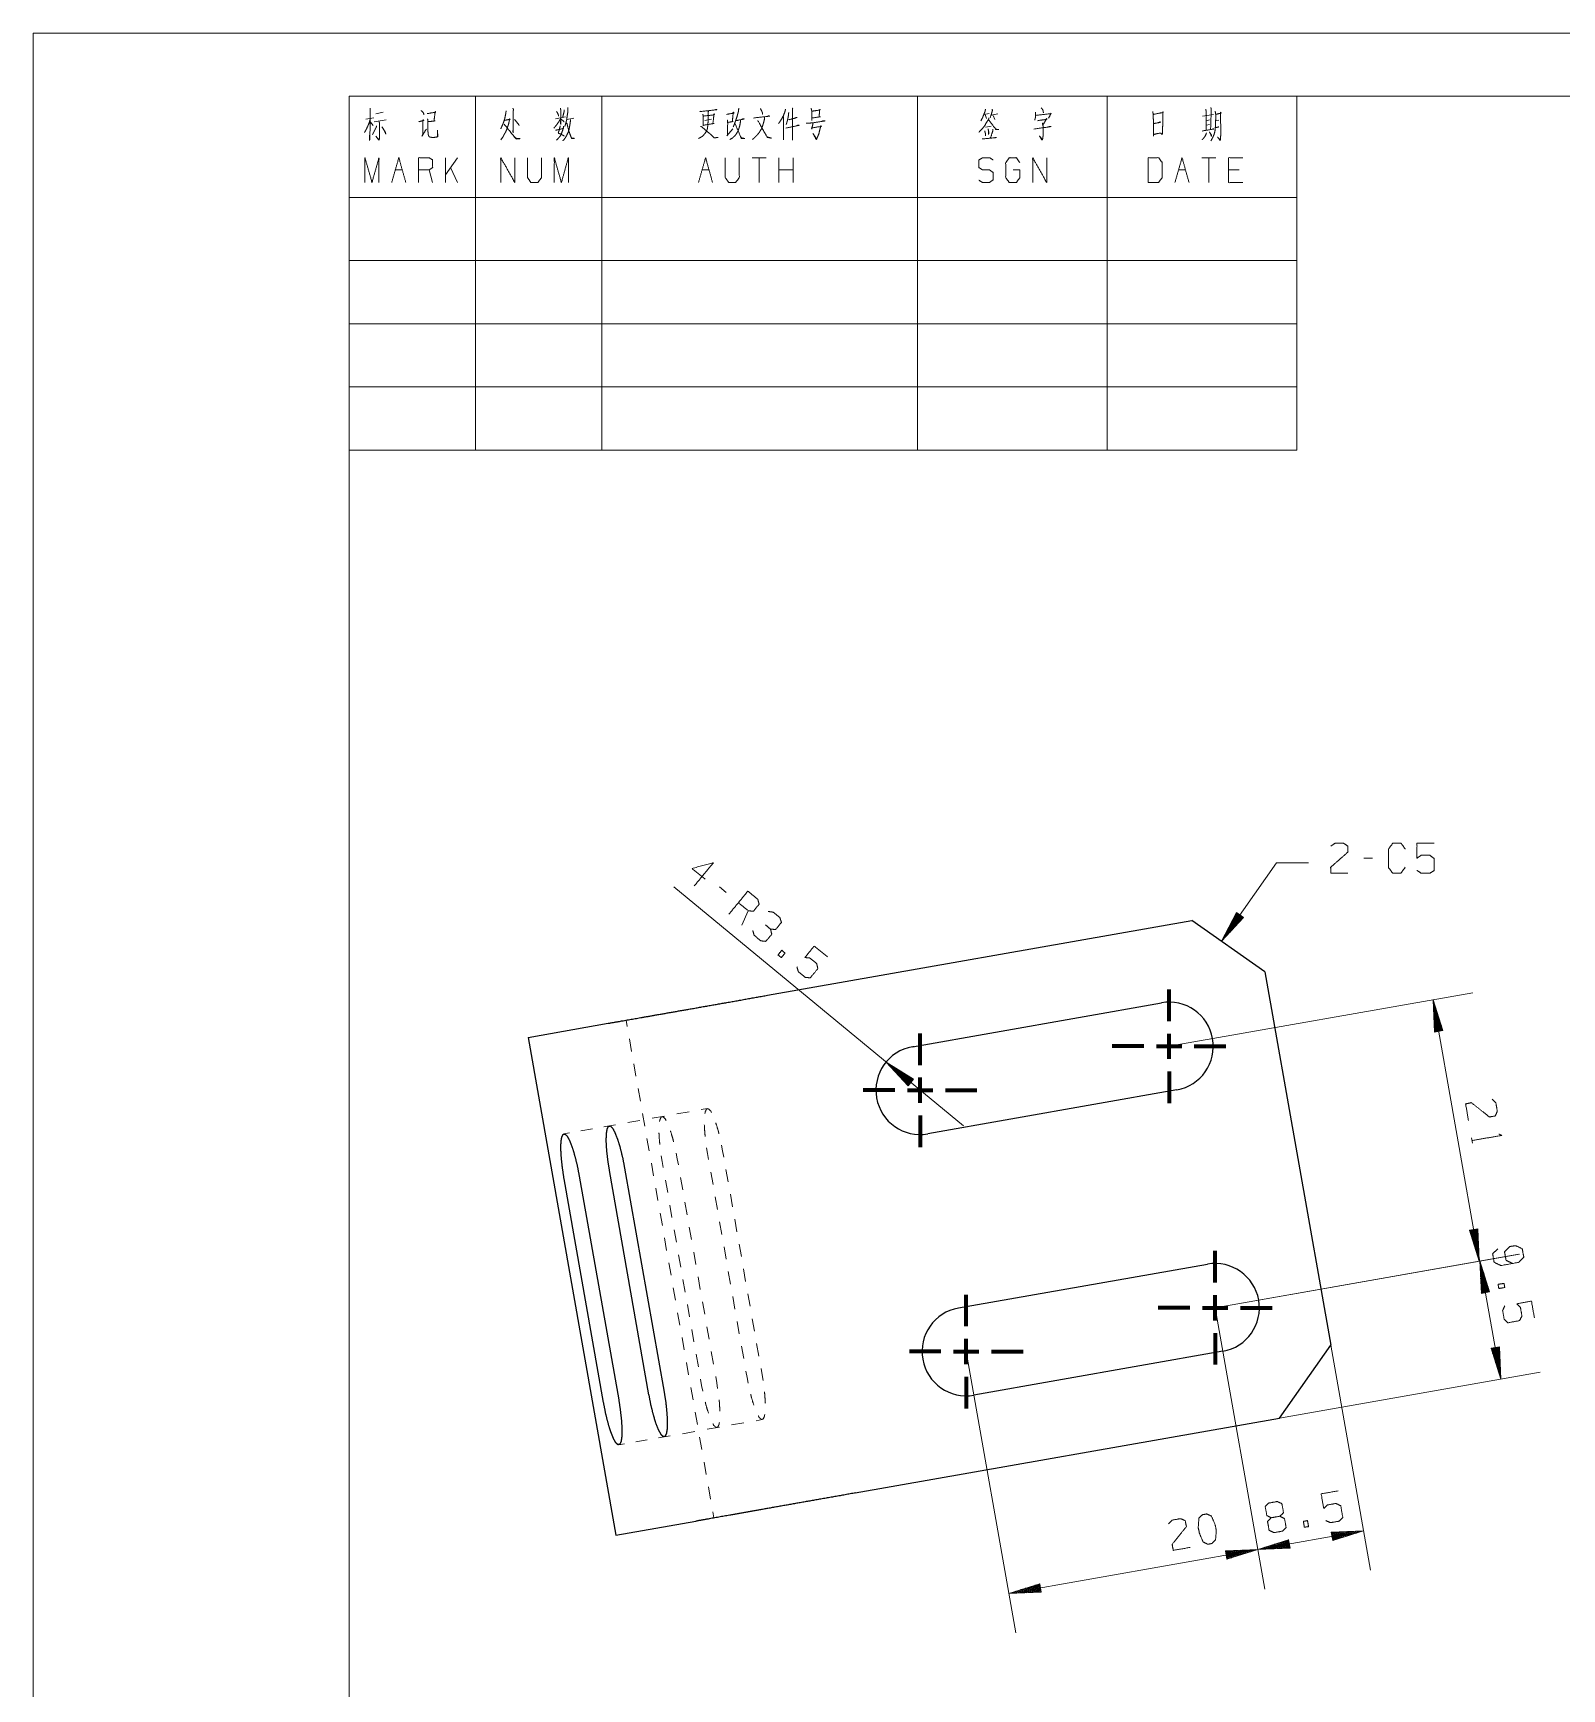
# Model space of a CAD drawing. Header units: millimetres. Extents: x 0 to 210, y 0 to 297.
# Drawn here: x 0 to 121, y 166 to 297 of the extents above; entities that cross this region are included whole.
import ezdxf

# ---------------------------------------------------------------- set-up
doc = ezdxf.new("R2010")
doc.units = ezdxf.units.MM
doc.layers.add('1', color=7, linetype='Continuous', true_color=0xffffff)

msp = doc.modelspace()

# ---------------------------------------------------------------- linework, layer by layer
at = {"layer": '1', "color": 132, "linetype": 'Continuous', "lineweight": 18}
for p, q in [((0, 297), (0, 0)), ((210, 297), (0, 297)), ((25, 292), (25, 264)), ((25, 292), (100, 292)), ((25, 292), (100, 292)), ((25, 292), (100, 292)), ((25, 292), (25, 5)), ((205, 292), (25, 292)), ((35, 292), (35, 264)), ((45, 292), (45, 264)), ((70, 292), (70, 264)), ((85, 292), (85, 264)), ((100, 292), (100, 264)), ((25, 284), (100, 284)), ((25, 279), (100, 279)), ((25, 274), (100, 274)), ((25, 269), (100, 269)), ((25, 264), (100, 264))]:
    msp.add_line(p, q, dxfattribs=at)
at = {"layer": '1', "color": 95, "linetype": 'Continuous', "lineweight": 18}
for p, q in [((26.34, 290.18), (26.96, 290.3)), ((26.7, 289.95), (26.92, 289.68)), ((26.99, 289.99), (27.95, 290.14)), ((27.13, 290.61), (27.71, 290.74)), ((41.34, 290.22), (42.13, 290.38)), ((42.25, 290.16), (42.79, 290.28)), ((53.17, 290.09), (53.7, 290.18)), ((75.25, 290.57), (75.67, 290.63)), ((75.35, 290.55), (75.45, 290.24)), ((75.83, 289.64), (75.37, 289.56)), ((75.82, 290.51), (76.35, 290.61)), ((75.98, 290.49), (76.11, 290.16)), ((92.56, 290.43), (93.43, 290.55)), ((92.84, 290.07), (93.11, 290.14)), ((92.86, 289.72), (93.09, 289.78)), ((93.6, 290.05), (93.85, 290.12)), ((54.91, 288.87), (55.37, 289.43)), ((33.59, 287.14), (32.63, 285.78)), ((32.63, 285.18), (32.63, 287.14)), ((58.02, 287.14), (56.9, 287.14)), ((57.46, 287.14), (57.46, 285.18)), ((59.02, 285.18), (59.02, 287.14)), ((60.14, 285.18), (60.14, 287.14)), ((93.6, 287.14), (92.49, 287.14)), ((93.05, 287.14), (93.05, 285.18)), ((28.66, 286.17), (29.22, 286.17)), ((31.62, 285.18), (31.34, 286.17)), ((33.59, 285.18), (33.04, 286.36)), ((52.94, 286.17), (53.49, 286.17)), ((60.14, 286.17), (59.02, 286.17)), ((90.65, 286.17), (91.2, 286.17)), ((95.45, 286.17), (94.61, 286.17)), ((105.99, 231.71), (105.32, 231.71)), ((54.84, 228.99), (54.33, 229.42)), ((56.09, 226.4), (56.6, 227.54)), ((113.84, 209.56), (113.91, 209.14))]:
    msp.add_line(p, q, dxfattribs=at)
at = {"layer": '1', "color": 13, "linetype": 'Continuous', "lineweight": 18}
for p, q in [((98.4, 231.32), (94.06, 225.12)), ((98.4, 231.32), (100.94, 231.32)), ((73.63, 210.51), (50.72, 229.42)), ((95.24, 227.39), (94.06, 225.12)), ((94.06, 225.12), (95.79, 227)), ((95.49, 227.21), (94.15, 225.29)), ((95.54, 227.18), (94.19, 225.26)), ((95.45, 227.24), (94.33, 225.63)), ((95.58, 227.15), (94.45, 225.55)), ((95.41, 227.27), (94.51, 225.98)), ((95.37, 227.3), (94.69, 226.32)), ((95.62, 227.12), (94.72, 225.83)), ((95.33, 227.33), (94.87, 226.67)), ((95.66, 227.09), (94.98, 226.12)), ((95.29, 227.36), (95.05, 227.01)), ((95.24, 227.39), (95.23, 227.36)), ((95.24, 227.39), (95.23, 227.36)), ((95.79, 227), (95.24, 227.39)), ((95.7, 227.06), (95.24, 226.41)), ((95.74, 227.04), (95.5, 226.69)), ((95.79, 227.01), (95.77, 226.98)), ((95.79, 227.01), (95.77, 226.98)), ((89.9, 216.81), (113.93, 221.04)), ((111.57, 218.05), (110.8, 220.49)), ((110.8, 220.49), (110.92, 217.93)), ((114.45, 199.81), (110.8, 220.49)), ((111.22, 217.99), (110.81, 220.3)), ((111.27, 217.99), (110.86, 220.31)), ((111.17, 217.98), (110.83, 219.91)), ((111.12, 217.97), (110.85, 219.52)), ((111.07, 217.96), (110.86, 219.13)), ((111.32, 218), (110.98, 219.93)), ((111.37, 218.01), (111.1, 219.56)), ((111.42, 218.02), (111.21, 219.19)), ((111.02, 217.95), (110.88, 218.74)), ((110.97, 217.94), (110.9, 218.35)), ((110.92, 217.93), (110.91, 217.96)), ((110.92, 217.93), (110.91, 217.96)), ((110.92, 217.93), (111.57, 218.05)), ((111.47, 218.03), (111.33, 218.82)), ((111.52, 218.04), (111.45, 218.45)), ((111.57, 218.05), (111.56, 218.08)), ((111.57, 218.05), (111.56, 218.08)), ((69.68, 214.2), (67.5, 215.56)), ((67.5, 215.56), (69.25, 213.69)), ((69.45, 213.92), (67.64, 215.42)), ((69.48, 213.96), (67.67, 215.46)), ((69.41, 213.89), (67.9, 215.13)), ((69.51, 214), (68, 215.25)), ((69.54, 214.04), (68.33, 215.04)), ((69.38, 213.85), (68.17, 214.85)), ((69.35, 213.81), (68.43, 214.56)), ((69.58, 214.08), (68.66, 214.84)), ((69.32, 213.77), (68.7, 214.28)), ((69.29, 213.73), (68.96, 213.99)), ((69.61, 214.12), (68.99, 214.63)), ((69.25, 213.69), (69.23, 213.71)), ((69.25, 213.69), (69.23, 213.71)), ((69.25, 213.69), (69.68, 214.2)), ((69.64, 214.16), (69.32, 214.43)), ((69.67, 214.2), (69.65, 214.22)), ((69.67, 214.2), (69.65, 214.22)), ((114.34, 202.37), (113.68, 202.25)), ((113.68, 202.25), (113.69, 202.22)), ((113.68, 202.25), (113.69, 202.22)), ((113.68, 202.25), (114.45, 199.81)), ((113.73, 202.26), (113.81, 201.85)), ((113.78, 202.27), (113.92, 201.48)), ((113.83, 202.28), (114.04, 201.11)), ((113.88, 202.29), (114.16, 200.74)), ((113.93, 202.3), (114.28, 200.37)), ((113.98, 202.31), (114.39, 200)), ((114.03, 202.32), (114.44, 200.01)), ((114.08, 202.33), (114.43, 200.39)), ((114.13, 202.33), (114.41, 200.78)), ((114.18, 202.34), (114.39, 201.17)), ((114.23, 202.35), (114.37, 201.56)), ((114.28, 202.36), (114.36, 201.95)), ((114.33, 202.37), (114.34, 202.34)), ((114.33, 202.37), (114.34, 202.34)), ((114.45, 199.81), (114.34, 202.37)), ((116.15, 190.46), (114.35, 200.69)), ((93.55, 196.12), (117.63, 200.37)), ((93.55, 196.12), (117.58, 200.36)), ((115.27, 197.38), (114.5, 199.82)), ((114.5, 199.82), (114.62, 197.26)), ((114.92, 197.31), (114.51, 199.63)), ((114.87, 197.31), (114.53, 199.24)), ((114.97, 197.32), (114.56, 199.63)), ((115.02, 197.33), (114.68, 199.26)), ((114.82, 197.3), (114.55, 198.85)), ((114.77, 197.29), (114.56, 198.46)), ((114.72, 197.28), (114.58, 198.07)), ((115.07, 197.34), (114.8, 198.89)), ((115.12, 197.35), (114.91, 198.52)), ((115.17, 197.36), (115.03, 198.15)), ((114.67, 197.27), (114.6, 197.68)), ((114.62, 197.26), (114.61, 197.29)), ((114.62, 197.26), (114.61, 197.29)), ((114.62, 197.26), (115.27, 197.38)), ((115.22, 197.37), (115.15, 197.78)), ((115.27, 197.38), (115.26, 197.41)), ((115.27, 197.38), (115.26, 197.41)), ((93.55, 196.12), (97.47, 173.86)), ((93.55, 196.12), (97.47, 173.86)), ((73.85, 192.65), (77.78, 170.39)), ((102.7, 193.17), (105.84, 175.34)), ((116.04, 193.02), (115.38, 192.91)), ((115.38, 192.91), (116.15, 190.46)), ((115.39, 192.91), (115.39, 192.88)), ((115.39, 192.91), (115.39, 192.88)), ((115.44, 192.92), (115.51, 192.51)), ((115.49, 192.93), (115.63, 192.13)), ((115.54, 192.93), (115.74, 191.76)), ((115.59, 192.94), (115.86, 191.39)), ((115.64, 192.95), (115.98, 191.02)), ((115.69, 192.96), (116.1, 190.65)), ((115.74, 192.97), (116.15, 190.66)), ((115.79, 192.98), (116.13, 191.05)), ((115.84, 192.99), (116.11, 191.44)), ((115.89, 193), (116.09, 191.83)), ((115.94, 193.01), (116.08, 192.21)), ((115.99, 193.01), (116.06, 192.6)), ((116.04, 193.02), (116.04, 192.99)), ((116.04, 193.02), (116.04, 192.99)), ((116.15, 190.46), (116.04, 193.02)), ((98.64, 187.38), (119.28, 191.02)), ((96.92, 176.99), (105.29, 178.46)), ((105.29, 178.46), (102.73, 178.35)), ((102.73, 178.35), (102.76, 178.35)), ((102.73, 178.35), (102.76, 178.35)), ((102.73, 178.35), (102.85, 177.69)), ((102.74, 178.3), (103.15, 178.37)), ((102.75, 178.25), (103.54, 178.39)), ((102.76, 178.2), (103.93, 178.4)), ((102.77, 178.15), (104.32, 178.42)), ((102.78, 178.1), (104.71, 178.44)), ((102.79, 178.05), (105.1, 178.45)), ((102.79, 178), (105.11, 178.4)), ((102.8, 177.95), (104.74, 178.29)), ((102.85, 177.69), (105.29, 178.46)), ((77.22, 173.51), (96.92, 176.99)), ((96.92, 176.99), (94.36, 176.87)), ((94.39, 176.72), (95.56, 176.93)), ((94.4, 176.67), (95.95, 176.94)), ((94.41, 176.62), (96.34, 176.96)), ((94.42, 176.57), (96.73, 176.98)), ((94.42, 176.52), (96.74, 176.93)), ((94.48, 176.22), (96.92, 176.99)), ((99.36, 177.76), (96.92, 176.99)), ((96.92, 176.99), (99.48, 177.1)), ((99.42, 177.45), (97.11, 177.04)), ((99.43, 177.4), (97.12, 176.99)), ((99.41, 177.5), (97.48, 177.16)), ((99.44, 177.35), (97.5, 177.01)), ((99.4, 177.55), (97.85, 177.28)), ((99.44, 177.3), (97.89, 177.03)), ((99.39, 177.6), (98.22, 177.4)), ((99.45, 177.25), (98.28, 177.05)), ((99.38, 177.65), (98.59, 177.51)), ((99.46, 177.2), (98.67, 177.06)), ((99.37, 177.7), (98.96, 177.63)), ((99.47, 177.15), (99.06, 177.08)), ((99.37, 177.75), (99.33, 177.75)), ((99.37, 177.75), (99.33, 177.75)), ((99.48, 177.1), (99.36, 177.76)), ((99.48, 177.1), (99.45, 177.1)), ((99.48, 177.1), (99.45, 177.1)), ((102.81, 177.9), (104.36, 178.17)), ((102.82, 177.85), (103.99, 178.05)), ((102.83, 177.8), (103.62, 177.94)), ((102.84, 177.75), (103.25, 177.82)), ((102.85, 177.7), (102.88, 177.7)), ((102.85, 177.7), (102.88, 177.7)), ((94.36, 176.87), (94.39, 176.88)), ((94.36, 176.87), (94.39, 176.88)), ((94.36, 176.87), (94.48, 176.22)), ((94.37, 176.82), (94.78, 176.89)), ((94.38, 176.77), (95.17, 176.91)), ((94.43, 176.47), (96.36, 176.81)), ((94.44, 176.42), (95.99, 176.69)), ((94.45, 176.37), (95.62, 176.58)), ((94.46, 176.32), (95.25, 176.46)), ((94.47, 176.27), (94.88, 176.34)), ((94.48, 176.22), (94.51, 176.23)), ((94.48, 176.22), (94.51, 176.23)), ((79.67, 174.28), (77.22, 173.51)), ((77.22, 173.51), (79.78, 173.62)), ((79.72, 173.98), (77.41, 173.57)), ((79.73, 173.93), (77.42, 173.52)), ((79.71, 174.03), (77.78, 173.69)), ((79.74, 173.88), (77.81, 173.54)), ((79.7, 174.08), (78.15, 173.81)), ((79.75, 173.83), (78.2, 173.56)), ((79.7, 174.13), (78.52, 173.92)), ((79.76, 173.78), (78.59, 173.57)), ((79.69, 174.18), (78.9, 174.04)), ((79.77, 173.73), (78.97, 173.59)), ((79.68, 174.23), (79.27, 174.16)), ((79.77, 173.68), (79.36, 173.61)), ((79.67, 174.28), (79.64, 174.27)), ((79.67, 174.28), (79.64, 174.27)), ((79.78, 173.62), (79.67, 174.28)), ((79.78, 173.63), (79.75, 173.62)), ((79.78, 173.63), (79.75, 173.62))]:
    msp.add_line(p, q, dxfattribs=at)
at = {"layer": '1', "color": 30, "linetype": 'Continuous', "lineweight": 25}
for p, q in [((58.12, 220.85), (91.7, 226.77)), ((97.49, 222.71), (91.7, 226.77)), ((97.49, 222.71), (102.7, 193.17)), ((69.6, 216.78), (89.29, 220.25)), ((39.17, 217.51), (45.52, 218.63)), ((39.17, 217.51), (46.12, 178.12)), ((90.51, 213.36), (70.81, 209.89)), ((46.81, 207.18), (49.94, 189.45)), ((45.15, 188.61), (42.02, 206.33)), ((43.22, 206.54), (46.35, 188.82)), ((48.74, 189.24), (45.62, 206.97)), ((73.24, 196.1), (92.94, 199.57)), ((94.15, 192.68), (74.46, 189.2)), ((98.64, 187.38), (102.7, 193.17)), ((65.07, 181.46), (98.64, 187.38)), ((46.12, 178.12), (52.46, 179.23))]:
    msp.add_line(p, q, dxfattribs=at)
at = {"layer": '1', "color": 252, "linetype": 'Continuous', "lineweight": 70}
for p, q in [((89.9, 218.81), (89.9, 221.31)), ((70.2, 215.33), (70.2, 217.83)), ((89.9, 215.81), (89.9, 217.81)), ((87.9, 216.81), (85.4, 216.81)), ((88.9, 216.81), (90.9, 216.81)), ((91.9, 216.81), (94.4, 216.81)), ((70.2, 212.33), (70.2, 214.33)), ((89.9, 214.81), (89.9, 212.31)), ((68.2, 213.33), (65.7, 213.33)), ((69.2, 213.33), (71.2, 213.33)), ((72.2, 213.33), (74.7, 213.33)), ((70.2, 211.33), (70.2, 208.83)), ((93.55, 198.12), (93.55, 200.62)), ((73.85, 194.65), (73.85, 197.15)), ((93.55, 195.12), (93.55, 197.12)), ((91.55, 196.12), (89.05, 196.12)), ((92.55, 196.12), (94.55, 196.12)), ((95.55, 196.12), (98.05, 196.12)), ((93.55, 194.12), (93.55, 191.62)), ((71.85, 192.65), (69.35, 192.65)), ((72.85, 192.65), (74.85, 192.65)), ((73.85, 191.65), (73.85, 193.65)), ((75.85, 192.65), (78.35, 192.65)), ((73.85, 190.65), (73.85, 188.15))]:
    msp.add_line(p, q, dxfattribs=at)
at = {"layer": '1', "color": 43, "linetype": 'Continuous', "lineweight": 18}
for p, q in [((46.93, 218.88), (47.02, 218.38)), ((47.19, 217.4), (47.36, 216.41)), ((47.54, 215.43), (47.71, 214.44)), ((47.89, 213.46), (48.06, 212.47)), ((48.23, 211.49), (48.41, 210.5)), ((49.97, 211.29), (49, 211.12)), ((51.91, 211.63), (50.94, 211.46)), ((53.36, 211.89), (52.88, 211.8)), ((42.46, 209.96), (42.01, 209.89)), ((44.26, 210.28), (43.36, 210.12)), ((45.61, 210.52), (45.16, 210.44)), ((46.09, 210.6), (45.61, 210.52)), ((48.03, 210.95), (47.06, 210.78)), ((48.58, 209.52), (48.75, 208.54)), ((53.3, 208.78), (53.37, 208.33)), ((54.57, 208.55), (54.48, 208.99)), ((54.57, 208.55), (54.66, 208.05)), ((48.93, 207.55), (49.1, 206.57)), ((49.71, 208.15), (49.78, 207.7)), ((49.87, 207.21), (49.78, 207.7)), ((50.98, 207.91), (50.89, 208.36)), ((50.98, 207.91), (51.07, 207.42)), ((53.46, 207.84), (53.37, 208.33)), ((54.83, 207.07), (55.01, 206.08)), ((50.22, 205.24), (50.04, 206.22)), ((51.24, 206.43), (51.41, 205.45)), ((53.81, 205.87), (53.63, 206.86)), ((49.28, 205.58), (49.45, 204.6)), ((51.59, 204.47), (51.76, 203.48)), ((54.16, 203.9), (53.98, 204.89)), ((55.18, 205.1), (55.35, 204.11)), ((49.62, 203.61), (49.8, 202.63)), ((50.56, 203.27), (50.39, 204.25)), ((55.53, 203.13), (55.7, 202.14)), ((50.91, 201.3), (50.74, 202.28)), ((51.93, 202.5), (52.11, 201.51)), ((54.5, 201.93), (54.33, 202.92)), ((49.97, 201.64), (50.14, 200.66)), ((52.28, 200.53), (52.46, 199.54)), ((54.85, 199.96), (54.68, 200.95)), ((55.87, 201.16), (56.05, 200.17)), ((50.32, 199.67), (50.49, 198.69)), ((51.26, 199.33), (51.09, 200.32)), ((56.22, 199.19), (56.39, 198.2)), ((51.61, 197.36), (51.43, 198.35)), ((52.63, 198.56), (52.8, 197.57)), ((55.2, 197.99), (55.02, 198.98)), ((50.66, 197.7), (50.84, 196.72)), ((52.98, 196.59), (53.15, 195.6)), ((55.54, 196.02), (55.37, 197.01)), ((56.57, 197.22), (56.74, 196.24)), ((51.01, 195.73), (51.19, 194.75)), ((51.95, 195.39), (51.78, 196.38)), ((52.3, 193.42), (52.13, 194.41)), ((53.32, 194.62), (53.5, 193.63)), ((55.89, 194.05), (55.72, 195.04)), ((56.92, 195.25), (57.09, 194.27)), ((51.36, 193.76), (51.53, 192.78)), ((53.67, 192.65), (53.85, 191.66)), ((56.24, 192.09), (56.07, 193.07)), ((57.26, 193.28), (57.44, 192.3)), ((51.71, 191.79), (51.88, 190.81)), ((52.65, 191.45), (52.47, 192.44)), ((52.91, 189.97), (52.82, 190.47)), ((54.02, 190.68), (54.11, 190.19)), ((54.17, 189.74), (54.11, 190.19)), ((56.5, 190.61), (56.41, 191.1)), ((56.5, 190.61), (56.59, 190.16)), ((57.61, 191.31), (57.7, 190.82)), ((57.77, 190.37), (57.7, 190.82)), ((52.05, 189.82), (52.23, 188.84)), ((52.91, 189.97), (53, 189.53)), ((52.4, 187.85), (52.57, 186.87)), ((51.4, 186.15), (52.37, 186.33)), ((53.34, 186.5), (54.31, 186.67)), ((55.28, 186.84), (56.25, 187.01)), ((57.22, 187.18), (57.71, 187.27)), ((46.36, 185.27), (46.8, 185.34)), ((47.7, 185.5), (48.6, 185.66)), ((49.5, 185.82), (49.95, 185.9)), ((49.95, 185.9), (50.43, 185.98)), ((52.75, 185.88), (52.92, 184.9)), ((53.1, 183.91), (53.27, 182.93)), ((53.44, 181.95), (53.62, 180.96)), ((53.79, 179.98), (53.88, 179.48))]:
    msp.add_line(p, q, dxfattribs=at)
at = {"layer": '1', "color": 30, "linetype": 'Continuous', "lineweight": 25}
for centre, start, end in [((89.9, 216.81), 280, 100), ((70.2, 213.33), 100, 280), ((93.55, 196.12), 280, 100), ((73.85, 192.65), 100, 280)]:
    msp.add_arc(centre, 3.5, start, end, dxfattribs=at)
at = {"layer": '1', "color": 13, "linetype": 'Continuous', "lineweight": 18}
msp.add_arc((70.2, 213.33), 3.5, 98.2383, 100, dxfattribs=at)
at = {"layer": '1', "color": 95, "linetype": 'Continuous', "lineweight": 18}
for points, knots in [([(26.67, 291.07), (26.66, 288.89), (26.63, 288.5), (26.61, 288.71), (26.64, 288.94)], [0, 0, 0.723303, 0.854546, 0.923601, 1, 1]), ([(37.97, 291.05), (38.02, 290.94), (38, 290.84), (37.99, 289.12), (37.97, 289.23), (38, 289.45)], [0, 0, 0.049543, 0.095606, 0.852767, 0.898838, 1, 1]), ([(41.73, 291.07), (41.76, 290.92), (41.76, 289.78), (41.73, 289.93), (41.76, 290.05)], [0, 0, 0.094654, 0.823636, 0.91829, 1, 1]), ([(42.03, 290.92), (42.03, 290.82), (41.91, 290.34)], [0, 0, 0.174301, 1, 1]), ([(42.33, 291.11), (42.33, 290.98), (42.32, 290.76), (42.27, 290.47), (42.23, 290.16), (42.17, 289.91), (42.1, 289.68), (42.08, 289.62)], [0, 0, 0.081852, 0.232243, 0.425429, 0.63211, 0.800313, 0.957953, 1, 1]), ([(52.76, 290.82), (52.82, 290.78), (52.85, 290.8), (54.11, 290.94), (54.07, 290.96), (53.92, 290.92)], [0, 0, 0.045522, 0.068286, 0.872626, 0.90344, 1, 1]), ([(55.85, 291.05), (55.82, 290.8), (55.73, 290.47), (55.62, 290.12), (55.53, 289.89), (55.47, 289.72), (55.41, 289.58)], [0, 0, 0.162457, 0.385014, 0.625897, 0.784413, 0.898493, 1, 1]), ([(57.56, 291.03), (57.66, 290.84), (57.71, 290.72), (57.74, 290.59)], [0, 0, 0.450481, 0.729637, 1, 1]), ([(59.55, 290.98), (59.48, 290.72), (59.38, 290.47), (59.26, 290.24), (59.14, 290.05), (59, 289.85)], [0, 0, 0.21836, 0.428744, 0.629221, 0.801494, 1, 1]), ([(60.08, 291.07), (60.12, 290.98), (60.09, 291.03), (60.11, 288.54), (60.09, 288.73), (60.11, 289.04)], [0, 0, 0.029975, 0.04619, 0.840789, 0.900562, 1, 1]), ([(61.57, 291.07), (61.63, 290.82), (61.63, 290.09), (61.63, 290.28), (62.33, 290.38), (62.21, 290.38), (62.24, 290.9), (62.26, 290.98), (62.29, 290.92), (62.19, 290.9), (61.63, 290.82)], [0, 0, 0.076614, 0.294117, 0.350048, 0.563214, 0.598361, 0.753971, 0.779215, 0.799829, 0.831205, 1, 1]), ([(75.37, 290.98), (75.35, 290.84), (75.23, 290.53), (75.13, 290.28), (75.01, 290.07)], [0, 0, 0.148006, 0.485257, 0.758321, 1, 1]), ([(75.91, 290.98), (75.92, 290.88), (75.75, 290.3)], [0, 0, 0.147218, 1, 1]), ([(79.78, 291.09), (79.89, 290.96), (79.93, 290.86), (79.96, 290.69)], [0, 0, 0.364604, 0.619196, 1, 1]), ([(92.8, 290.98), (92.83, 290.86), (92.83, 289.31)], [0, 0, 0.075954, 1, 1]), ([(93.21, 291.11), (93.24, 290.98), (93.19, 289.37)], [0, 0, 0.073211, 1, 1]), ([(26.67, 290.16), (26.6, 289.91), (26.48, 289.62), (26.35, 289.35), (26.23, 289.14)], [0, 0, 0.233514, 0.515368, 0.78555, 1, 1]), ([(27.18, 289.66), (27.17, 289.58), (26.86, 288.96)], [0, 0, 0.108202, 1, 1]), ([(27.37, 289.99), (27.42, 289.87), (27.42, 288.83), (27.4, 288.6), (27.39, 288.52), (27.11, 288.85), (27.39, 288.56)], [0, 0, 0.056947, 0.504404, 0.603051, 0.639405, 0.826366, 1, 1]), ([(30.53, 289.99), (30.92, 290.09), (30.86, 290.16), (30.83, 288.96), (30.77, 288.83), (31.12, 289.41)], [0, 0, 0.158008, 0.19221, 0.673433, 0.728446, 1, 1]), ([(30.7, 290.88), (30.87, 290.72), (30.92, 290.63), (30.92, 290.53), (30.9, 290.67)], [0, 0, 0.413146, 0.573572, 0.750721, 1, 1]), ([(31.19, 290.63), (31.87, 290.74), (31.82, 290.8), (31.73, 290.05), (31.82, 290.05), (31.25, 289.99)], [0, 0, 0.313958, 0.349012, 0.694882, 0.735357, 1, 1]), ([(31.22, 290.22), (31.25, 289.91), (31.25, 289.2), (31.27, 288.98), (31.3, 288.87), (31.34, 288.81), (31.41, 288.77), (31.53, 288.75), (31.66, 288.73), (32.03, 288.79), (32, 289.33), (32, 288.79)], [0, 0, 0.097093, 0.316208, 0.387239, 0.42073, 0.444406, 0.470581, 0.507596, 0.549105, 0.664641, 0.832445, 1, 1]), ([(37.43, 290.84), (37.42, 290.72), (37.34, 290.3), (37.26, 290.01), (37.18, 289.8), (37.09, 289.6), (37.01, 289.43)], [0, 0, 0.084498, 0.36853, 0.573114, 0.721457, 0.873368, 1, 1]), ([(37.28, 290.09), (37.75, 290.18), (37.71, 290.22), (37.68, 290.03), (37.62, 289.76), (37.56, 289.6), (37.48, 289.37), (37.4, 289.18), (37.28, 288.98), (37.2, 288.81), (37.02, 288.56)], [0, 0, 0.202443, 0.228131, 0.308408, 0.425631, 0.500403, 0.604281, 0.689483, 0.790714, 0.870506, 1, 1]), ([(37.28, 289.8), (38.22, 288.62), (38.56, 288.65), (38.54, 288.65), (38.24, 288.67), (38.08, 288.81)], [0, 0, 0.632183, 0.773704, 0.779845, 0.909108, 1, 1]), ([(38.1, 290.16), (38.13, 290.14), (38.4, 289.8), (38.47, 289.68)], [0, 0, 0.059448, 0.761031, 1, 1]), ([(41.75, 290.24), (41.62, 290.01), (41.48, 289.8), (41.35, 289.64), (41.22, 289.49)], [0, 0, 0.287221, 0.555142, 0.786181, 1, 1]), ([(41.34, 289.31), (41.97, 289.45), (41.98, 289.64), (41.98, 289.56), (41.91, 289.31), (41.81, 289.04), (41.7, 288.83), (41.59, 288.71), (41.48, 288.58), (41.41, 288.52)], [0, 0, 0.30447, 0.39258, 0.431622, 0.553714, 0.689469, 0.798362, 0.878841, 0.954752, 1, 1]), ([(41.43, 290.8), (41.56, 290.57), (41.59, 290.43)], [0, 0, 0.640221, 1, 1]), ([(41.72, 289.66), (41.56, 289.08), (41.66, 289.04), (41.78, 289), (41.89, 288.94), (42.04, 288.85)], [0, 0, 0.5291, 0.62629, 0.735524, 0.852093, 1, 1]), ([(41.76, 290.2), (41.94, 290.07), (42.03, 289.97)], [0, 0, 0.613122, 1, 1]), ([(42.54, 290.16), (42.49, 289.8), (42.45, 289.56), (42.41, 289.35), (42.35, 289.16), (42.23, 288.91), (42.13, 288.73), (42.01, 288.56), (41.92, 288.48)], [0, 0, 0.19438, 0.332636, 0.448614, 0.555649, 0.70616, 0.822692, 0.933847, 1, 1]), ([(42.22, 289.89), (42.25, 289.85), (42.39, 289.27), (42.49, 289), (42.6, 288.71), (42.63, 288.65), (42.85, 288.67), (42.63, 288.69), (42.55, 288.81)], [0, 0, 0.026721, 0.341749, 0.493483, 0.655465, 0.691641, 0.80784, 0.924039, 1, 1]), ([(53.44, 290.84), (53.42, 290.18), (53.41, 289.85), (53.39, 289.66), (53.38, 289.56), (53.36, 289.43), (53.32, 289.31), (53.27, 289.2), (53.14, 289.02), (53, 288.85), (52.79, 288.73), (52.69, 288.67), (52.65, 288.65)], [0, 0, 0.263783, 0.395771, 0.470171, 0.511786, 0.56157, 0.614019, 0.658777, 0.749614, 0.837596, 0.932985, 0.980677, 1, 1]), ([(53, 290.59), (53.04, 290.41), (53.04, 289.66), (53.03, 289.7), (53.89, 289.85), (53.8, 289.85), (53.89, 290.63), (53.92, 290.57), (53.87, 290.53), (53.04, 290.43)], [0, 0, 0.051663, 0.252803, 0.264656, 0.500971, 0.524672, 0.738301, 0.756829, 0.773117, 1, 1]), ([(54.88, 290.57), (55.47, 290.67), (55.41, 290.74), (55.34, 290.01), (55.41, 290.01), (54.97, 289.93), (54.94, 290.12), (54.97, 289.89), (54.96, 288.96)], [0, 0, 0.181366, 0.207406, 0.429567, 0.451891, 0.588199, 0.645735, 0.715777, 1, 1]), ([(55.98, 290.12), (55.98, 289.99), (55.92, 289.66), (55.86, 289.47), (55.81, 289.31), (55.73, 289.16), (55.65, 289.02), (55.54, 288.87), (55.31, 288.67), (55.13, 288.58)], [0, 0, 0.067236, 0.249298, 0.354996, 0.450079, 0.537949, 0.629663, 0.725721, 0.894899, 1, 1]), ([(55.54, 289.8), (55.59, 289.78), (56.04, 288.67), (56.32, 288.65), (56.06, 288.71), (55.98, 288.83)], [0, 0, 0.024909, 0.644018, 0.787117, 0.926016, 1, 1]), ([(55.62, 290.07), (56.27, 290.2), (56.2, 290.22), (56.08, 290.18)], [0, 0, 0.769962, 0.857327, 1, 1]), ([(57.88, 290.32), (57.88, 290.2), (57.81, 289.91), (57.74, 289.68), (57.65, 289.43), (57.52, 289.23), (57.5, 289.18), (57.42, 289.08), (57.31, 288.94), (57.18, 288.81), (57.06, 288.69), (56.93, 288.58)], [0, 0, 0.060656, 0.206644, 0.323463, 0.452143, 0.571976, 0.593424, 0.659716, 0.74639, 0.834816, 0.918178, 1, 1]), ([(57.02, 290.28), (58.29, 290.43), (58.21, 290.45), (58.12, 290.41)], [0, 0, 0.872478, 0.933903, 1, 1]), ([(57.34, 290.05), (57.4, 290.01), (58.1, 288.75), (58.43, 288.69), (58.12, 288.77), (58.02, 288.89)], [0, 0, 0.030854, 0.652647, 0.79375, 0.930716, 1, 1]), ([(59.38, 290.41), (59.39, 289.16), (59.39, 288.56), (59.38, 288.69), (59.39, 288.91)], [0, 0, 0.565717, 0.839123, 0.896086, 1, 1]), ([(59.57, 289.49), (60.61, 289.7), (60.53, 289.72), (60.4, 289.66)], [0, 0, 0.826976, 0.886334, 1, 1]), ([(59.8, 290.72), (59.76, 290.38), (59.7, 290.09), (59.64, 289.89), (59.6, 289.76)], [0, 0, 0.34211, 0.644851, 0.86512, 1, 1]), ([(59.8, 290.14), (60.47, 290.32), (60.4, 290.32), (60.28, 290.26)], [0, 0, 0.772509, 0.853435, 1, 1]), ([(61.18, 289.87), (61.37, 289.87), (61.75, 289.91), (62.68, 290.05), (62.58, 290.07), (62.43, 290.03)], [0, 0, 0.10704, 0.322386, 0.855626, 0.914427, 1, 1]), ([(61.73, 289.91), (61.63, 289.41), (61.6, 289.49), (62.38, 289.62), (62.33, 289.7), (62.33, 289.62), (62.24, 289.27), (62.19, 289.04), (62.11, 288.85), (62.05, 288.71), (62.01, 288.6), (61.98, 288.58), (61.72, 289.06), (62, 288.62)], [0, 0, 0.13637, 0.159981, 0.371157, 0.396349, 0.418604, 0.516111, 0.579311, 0.63312, 0.675133, 0.705357, 0.714996, 0.861275, 1, 1]), ([(75.64, 290.3), (75.63, 290.2), (75.39, 289.83), (75.38, 289.78), (75.26, 289.6), (75.06, 289.37), (74.85, 289.16)], [0, 0, 0.074337, 0.387309, 0.418539, 0.575027, 0.79286, 1, 1]), ([(75.61, 290.16), (76.2, 289.37), (76.43, 289.37), (76.2, 289.39), (76.08, 289.54)], [0, 0, 0.599324, 0.742451, 0.886135, 1, 1]), ([(79.2, 289.41), (80.57, 289.6), (80.49, 289.62), (80.28, 289.56)], [0, 0, 0.820202, 0.873508, 1, 1]), ([(79.34, 290.74), (79.34, 290.51), (79.33, 290.34), (79.3, 290.22), (79.27, 290.12)], [0, 0, 0.361949, 0.626223, 0.829034, 1, 1]), ([(79.34, 290.49), (80.57, 290.63), (80.56, 290.67), (80.37, 290.26)], [0, 0, 0.712481, 0.737756, 1, 1]), ([(79.49, 290.07), (80.25, 290.18), (80.21, 290.24), (79.92, 289.72)], [0, 0, 0.533866, 0.586729, 1, 1]), ([(79.87, 289.87), (79.9, 289.76), (79.93, 289.64), (79.94, 289.43), (79.94, 289), (79.93, 288.85), (79.9, 288.65), (79.86, 288.52), (79.64, 288.87), (79.87, 288.56)], [0, 0, 0.049623, 0.1085, 0.204239, 0.404798, 0.471991, 0.568442, 0.629223, 0.820578, 1, 1]), ([(88.61, 290.8), (88.64, 290.59), (88.66, 290.14), (88.67, 289.66), (88.67, 289.6), (88.67, 288.83), (88.67, 288.98), (89.24, 289.1), (89.36, 288.96), (89.39, 289.14), (89.39, 289.39), (89.4, 289.87), (89.42, 290.36), (89.42, 290.78), (89.43, 290.72), (88.66, 290.57)], [0, 0, 0.037589, 0.119519, 0.205166, 0.216331, 0.354043, 0.380097, 0.485125, 0.518622, 0.552532, 0.597196, 0.682843, 0.77221, 0.846648, 0.858119, 1, 1]), ([(88.67, 289.83), (89.24, 289.95), (89.18, 289.97), (89.05, 289.89)], [0, 0, 0.728512, 0.805958, 1, 1]), ([(93.55, 290.82), (93.59, 290.59), (93.59, 290.14), (93.57, 289.64), (93.55, 289.33), (93.47, 289), (93.38, 288.79), (93.22, 288.48)], [0, 0, 0.096217, 0.285187, 0.491418, 0.620825, 0.76157, 0.854869, 1, 1]), ([(93.59, 290.57), (94.03, 290.67), (93.98, 290.74), (93.98, 290.05), (94, 289.12), (93.98, 288.77), (93.97, 288.56), (93.95, 288.5), (93.74, 288.77), (93.94, 288.58)], [0, 0, 0.13308, 0.155522, 0.357051, 0.631901, 0.735808, 0.797028, 0.815849, 0.918301, 1, 1]), ([(27.61, 289.58), (27.87, 289.16), (27.92, 289), (27.81, 289.27)], [0, 0, 0.516563, 0.696901, 1, 1]), ([(52.82, 289.6), (52.89, 289.6), (53.17, 289.37), (53.41, 289.16), (53.63, 288.98), (53.9, 288.71), (54.23, 288.75), (53.92, 288.71), (53.82, 288.79)], [0, 0, 0.033467, 0.197839, 0.340788, 0.472468, 0.649452, 0.797921, 0.939753, 1, 1]), ([(75.12, 288.62), (76.23, 288.73), (76.16, 288.73), (75.99, 288.71)], [0, 0, 0.825897, 0.879998, 1, 1]), ([(75.31, 289.27), (75.38, 289), (75.38, 288.87), (75.37, 289.04)], [0, 0, 0.489807, 0.707975, 1, 1]), ([(75.58, 289.43), (75.64, 289.12), (75.61, 288.96), (75.61, 289.18)], [0, 0, 0.443891, 0.680119, 1, 1]), ([(75.95, 289.41), (75.95, 289.27), (75.77, 288.69)], [0, 0, 0.19307, 1, 1]), ([(92.52, 289.25), (93.43, 289.41), (93.38, 289.43), (93.33, 289.37)], [0, 0, 0.873246, 0.919206, 1, 1]), ([(92.86, 289.12), (92.84, 289.02), (92.73, 288.81), (92.62, 288.67), (92.52, 288.56)], [0, 0, 0.157085, 0.51447, 0.781154, 1, 1]), ([(93.09, 289.18), (93.25, 288.94), (93.25, 288.83), (93.19, 289.02)], [0, 0, 0.497679, 0.671694, 1, 1]), ([(93.57, 289.52), (93.6, 289.52), (93.84, 289.58)], [0, 0, 0.107799, 1, 1]), ([(26.26, 285.18), (26.26, 287.14), (26.82, 285.18), (27.37, 287.14), (27.37, 285.18)], [0, 0, 0.245192, 0.5, 0.754808, 1, 1]), ([(30.51, 285.18), (30.51, 287.14), (31.34, 287.14), (31.62, 286.96), (31.62, 286.36), (31.34, 286.17), (30.51, 286.17)], [0, 0, 0.400952, 0.571035, 0.639278, 0.761676, 0.829917, 1, 1]), ([(37.01, 285.18), (37.01, 287.14), (38.12, 285.18), (38.12, 287.14)], [0, 0, 0.317574, 0.682426, 1, 1]), ([(39.13, 287.14), (39.13, 285.57), (39.39, 285.18), (39.95, 285.18), (40.24, 285.57), (40.24, 287.14)], [0, 0, 0.337152, 0.438599, 0.557781, 0.662848, 1, 1]), ([(41.25, 285.18), (41.25, 287.14), (41.81, 285.18), (42.36, 287.14), (42.36, 285.18)], [0, 0, 0.245192, 0.5, 0.754808, 1, 1]), ([(54.78, 287.14), (54.78, 285.57), (55.05, 285.18), (55.6, 285.18), (55.89, 285.57), (55.89, 287.14)], [0, 0, 0.337152, 0.438599, 0.557781, 0.662848, 1, 1]), ([(74.85, 285.36), (75.13, 285.18), (75.7, 285.18), (75.98, 285.39), (75.98, 285.97), (75.7, 286.17), (75.15, 286.17), (74.85, 286.36), (74.85, 286.96), (75.15, 287.14), (75.7, 287.14), (75.98, 286.96)], [0, 0, 0.068035, 0.184054, 0.254521, 0.372333, 0.442799, 0.555843, 0.626367, 0.748393, 0.81892, 0.931964, 1, 1]), ([(77.55, 286.17), (78.1, 286.17), (78.1, 285.57), (77.82, 285.18), (77.25, 285.18), (76.97, 285.57), (76.97, 286.75), (77.27, 287.14), (77.81, 287.14), (78.09, 286.75)], [0, 0, 0.103295, 0.214797, 0.304261, 0.410274, 0.499739, 0.718892, 0.809956, 0.910533, 1, 1]), ([(79.11, 285.18), (79.11, 287.14), (80.22, 285.18), (80.22, 287.14)], [0, 0, 0.317574, 0.682426, 1, 1]), ([(88.25, 285.18), (89.07, 285.18), (89.36, 285.57), (89.36, 286.75), (89.07, 287.14), (88.25, 287.14), (88.25, 285.18)], [0, 0, 0.142133, 0.227159, 0.431787, 0.516817, 0.65895, 1, 1]), ([(90.37, 285.18), (90.93, 287.14), (91.48, 285.18)], [0, 0, 0.5, 1, 1]), ([(95.73, 285.18), (94.61, 285.18), (94.61, 287.14), (95.73, 287.14)], [0, 0, 0.265389, 0.734611, 1, 1]), ([(102.71, 232.66), (103.02, 232.88), (103.71, 232.88), (104.05, 232.66), (104.05, 232.18), (102.69, 230.98), (102.71, 230.51), (104.05, 230.51)], [0, 0, 0.069692, 0.192976, 0.265273, 0.350228, 0.674739, 0.759752, 1, 1]), ([(108.59, 230.98), (108.25, 230.51), (107.6, 230.51), (107.26, 230.98), (107.26, 232.41), (107.6, 232.88), (108.27, 232.88), (108.6, 232.41)], [0, 0, 0.11457, 0.243367, 0.357937, 0.638582, 0.753152, 0.88543, 1, 1]), ([(109.52, 230.73), (109.85, 230.51), (110.54, 230.51), (110.88, 230.73), (110.88, 231.68), (110.54, 231.93), (109.85, 231.93), (109.52, 231.71), (109.52, 232.88), (110.88, 232.88)], [0, 0, 0.062228, 0.168344, 0.230572, 0.376815, 0.441265, 0.547382, 0.609609, 0.790489, 1, 1]), ([(53.19, 230.03), (52.15, 230.89), (53.84, 231.34), (52.33, 229.51)], [0, 0, 0.245869, 0.565295, 1, 1]), ([(55.06, 227.26), (56.57, 229.09), (57.35, 228.45), (57.46, 228.06), (57, 227.5), (56.6, 227.54), (55.82, 228.18)], [0, 0, 0.400952, 0.571036, 0.639279, 0.761675, 0.829918, 1, 1]), ([(58.36, 226.09), (58.76, 226.05), (59.22, 226.61), (59.1, 227), (58.57, 227.43), (58.17, 227.48)], [0, 0, 0.153875, 0.429854, 0.583728, 0.846125, 1, 1]), ([(56.96, 225.98), (57.06, 225.6), (57.59, 225.16), (57.99, 225.12), (58.46, 225.68), (58.36, 226.09), (57.96, 226.42)], [0, 0, 0.124122, 0.34369, 0.472447, 0.703378, 0.836734, 1, 1]), ([(58.95, 224.04), (59.21, 223.83), (59.51, 224.19), (59.25, 224.41), (58.95, 224.04)], [0, 0, 0.207091, 0.5, 0.707089, 1, 1]), ([(60.45, 223.09), (60.57, 222.7), (61.1, 222.27), (61.5, 222.23), (62.11, 222.96), (62.01, 223.36), (61.48, 223.8), (61.08, 223.84), (61.82, 224.75), (62.87, 223.88)], [0, 0, 0.062228, 0.168344, 0.230572, 0.376817, 0.441265, 0.547381, 0.609609, 0.79049, 1, 1]), ([(115.48, 212.63), (115.76, 212.35), (115.88, 211.67), (115.72, 211.3), (115.25, 211.22), (113.83, 212.35), (113.37, 212.25), (113.6, 210.93)], [0, 0, 0.069692, 0.192975, 0.265272, 0.350226, 0.67474, 0.759752, 1, 1]), ([(116, 209.87), (116.22, 209.76), (113.88, 209.35)], [0, 0, 0.093491, 1, 1]), ([(115.93, 200.78), (115.51, 200.39), (115.63, 199.71), (116.16, 199.46), (117.56, 199.71), (117.97, 200.12), (117.85, 200.8), (117.33, 201.03), (116.86, 200.97), (116.45, 200.55), (116.57, 199.87), (117.09, 199.63)], [0, 0, 0.076856, 0.169525, 0.247728, 0.439296, 0.517499, 0.610168, 0.687024, 0.750924, 0.829128, 0.921797, 1, 1]), ([(115.94, 197.97), (116, 197.64), (116.47, 197.72), (116.41, 198.05), (115.94, 197.97)], [0, 0, 0.207093, 0.500007, 0.707088, 1, 1]), ([(116.47, 196.27), (116.3, 195.9), (116.42, 195.22), (116.7, 194.93), (117.64, 195.1), (117.83, 195.47), (117.71, 196.15), (117.43, 196.44), (118.58, 196.65), (118.82, 195.31)], [0, 0, 0.062228, 0.168346, 0.230571, 0.376816, 0.441265, 0.547383, 0.609609, 0.79049, 1, 1]), ([(102.31, 179.27), (102.68, 179.11), (103.36, 179.23), (103.65, 179.51), (103.49, 180.45), (103.11, 180.63), (102.43, 180.51), (102.14, 180.23), (101.94, 181.39), (103.28, 181.63)], [0, 0, 0.062226, 0.168342, 0.23057, 0.376812, 0.441262, 0.547378, 0.609607, 0.790489, 1, 1]), ([(93.3, 177.46), (93.58, 177.76), (93.64, 178.48), (93.55, 178.95), (93.25, 179.63), (92.88, 179.8), (92.55, 179.74), (92.26, 179.46), (92.21, 178.71), (92.31, 178.25), (92.59, 177.59), (92.96, 177.4), (93.3, 177.46)], [0, 0, 0.067526, 0.183968, 0.260582, 0.38094, 0.446139, 0.500303, 0.565502, 0.685861, 0.762526, 0.878307, 0.945834, 1, 1]), ([(97.99, 179.5), (97.64, 179.67), (97.51, 180.38), (97.79, 180.66), (98.46, 180.78), (98.83, 180.62), (98.96, 179.9), (98.67, 179.62), (97.99, 179.5), (97.7, 179.2), (97.82, 178.51), (98.2, 178.32), (98.88, 178.44), (99.17, 178.72), (99.04, 179.43), (98.67, 179.62)], [0, 0, 0.047573, 0.136084, 0.183658, 0.267815, 0.317165, 0.405677, 0.455028, 0.539184, 0.590297, 0.675756, 0.726868, 0.811025, 0.860374, 0.948888, 1, 1]), ([(89.86, 179.03), (90.14, 179.31), (90.82, 179.43), (91.18, 179.27), (91.27, 178.8), (90.14, 177.38), (90.24, 176.92), (91.56, 177.15)], [0, 0, 0.069694, 0.192979, 0.265273, 0.350225, 0.674739, 0.759751, 1, 1]), ([(100.61, 178.75), (100.94, 178.8), (100.86, 179.27), (100.53, 179.21), (100.61, 178.75)], [0, 0, 0.207088, 0.499996, 0.70709, 1, 1])]:
    msp.add_open_spline(points, degree=1, knots=knots, dxfattribs=at)
for points in [[(28.38, 285.18), (28.94, 287.14), (29.5, 285.18)], [(52.66, 285.18), (53.22, 287.14), (53.77, 285.18)]]:
    msp.add_open_spline(points, degree=1, dxfattribs=at)
at = {"layer": '1', "color": 30, "linetype": 'Continuous', "lineweight": 25}
for points, knots in [([(45.52, 218.63), (46.48, 218.8), (48.19, 219.1), (49.29, 219.29), (51.9, 219.75), (54.91, 220.28), (58.12, 220.85)], [0, 0, 0.076335, 0.21188, 0.299275, 0.506303, 0.744977, 1, 1]), ([(42.02, 206.33), (41.9, 207.16), (41.81, 207.95), (41.77, 208.65), (41.78, 209.22), (41.84, 209.62), (41.95, 209.85), (42.09, 209.87), (42.27, 209.7), (42.46, 209.34), (42.67, 208.8), (42.87, 208.13), (43.06, 207.37), (43.22, 206.54)], [0, 0, 0.115358, 0.224223, 0.320523, 0.39903, 0.4559, 0.489912, 0.510086, 0.544099, 0.600968, 0.679477, 0.775775, 0.88464, 1, 1]), ([(45.62, 206.97), (45.49, 207.79), (45.4, 208.58), (45.36, 209.28), (45.37, 209.85), (45.43, 210.26), (45.54, 210.48), (45.68, 210.51), (45.86, 210.33), (46.05, 209.97), (46.26, 209.44), (46.46, 208.77), (46.65, 208), (46.81, 207.18)], [0, 0, 0.115358, 0.224225, 0.320523, 0.39903, 0.455902, 0.489912, 0.510087, 0.544097, 0.600968, 0.679477, 0.775776, 0.88464, 1, 1]), ([(46.35, 188.82), (46.47, 187.99), (46.56, 187.2), (46.6, 186.51), (46.59, 185.94), (46.53, 185.53), (46.42, 185.3), (46.28, 185.28), (46.1, 185.45), (45.91, 185.82), (45.7, 186.35), (45.5, 187.02), (45.31, 187.78), (45.15, 188.61)], [0, 0, 0.115358, 0.224224, 0.320525, 0.399032, 0.455902, 0.489912, 0.510086, 0.544097, 0.600966, 0.679475, 0.775774, 0.88464, 1, 1]), ([(49.94, 189.45), (50.07, 188.62), (50.15, 187.84), (50.19, 187.14), (50.18, 186.57), (50.12, 186.16), (50.01, 185.94), (49.87, 185.91), (49.7, 186.08), (49.5, 186.45), (49.29, 186.98), (49.09, 187.65), (48.9, 188.42), (48.74, 189.24)], [0, 0, 0.115361, 0.224226, 0.320524, 0.399034, 0.455903, 0.489913, 0.510088, 0.544099, 0.60097, 0.679476, 0.775775, 0.884643, 1, 1]), ([(65.07, 181.46), (61.85, 180.89), (58.84, 180.36), (57.48, 180.12), (55.13, 179.7), (53.42, 179.4), (52.46, 179.23)], [0, 0, 0.255022, 0.493697, 0.602054, 0.78812, 0.923664, 1, 1])]:
    msp.add_open_spline(points, degree=1, knots=knots, dxfattribs=at)
at = {"layer": '1', "color": 43, "linetype": 'Continuous', "lineweight": 18}
for points, knots in [([(50.09, 210.95), (50.03, 211.07), (49.85, 211.24), (49.71, 211.22), (49.6, 210.99), (49.58, 210.86)], [0, 0, 0.147213, 0.4193, 0.580694, 0.852797, 1, 1]), ([(53.68, 211.58), (53.62, 211.7), (53.44, 211.87), (53.3, 211.85), (53.19, 211.63), (53.17, 211.49)], [0, 0, 0.147229, 0.419309, 0.580703, 0.852777, 1, 1]), ([(49.53, 209.96), (49.57, 209.32), (49.6, 209.05)], [0, 0, 0.706216, 1, 1]), ([(50.69, 209.24), (50.63, 209.5), (50.44, 210.12)], [0, 0, 0.293792, 1, 1]), ([(53.12, 210.59), (53.16, 209.95), (53.19, 209.68)], [0, 0, 0.706194, 1, 1]), ([(54.28, 209.88), (54.22, 210.14), (54.03, 210.75)], [0, 0, 0.293792, 1, 1]), ([(54.35, 187.93), (54.32, 188.57), (54.29, 188.84)], [0, 0, 0.7062, 1, 1]), ([(56.79, 189.28), (56.85, 189.02), (57.04, 188.4)], [0, 0, 0.293814, 1, 1]), ([(57.95, 188.56), (57.91, 189.2), (57.88, 189.47)], [0, 0, 0.7062, 1, 1]), ([(53.2, 188.64), (53.26, 188.38), (53.45, 187.77)], [0, 0, 0.293792, 1, 1]), ([(57.39, 187.57), (57.45, 187.45), (57.63, 187.28), (57.77, 187.3), (57.88, 187.53), (57.9, 187.66)], [0, 0, 0.147212, 0.419298, 0.580695, 0.852775, 1, 1]), ([(53.8, 186.94), (53.86, 186.82), (54.04, 186.65), (54.18, 186.67), (54.29, 186.89), (54.31, 187.03)], [0, 0, 0.147212, 0.4193, 0.580694, 0.852796, 1, 1])]:
    msp.add_open_spline(points, degree=1, knots=knots, dxfattribs=at)

doc.saveas('drawing.dxf')
